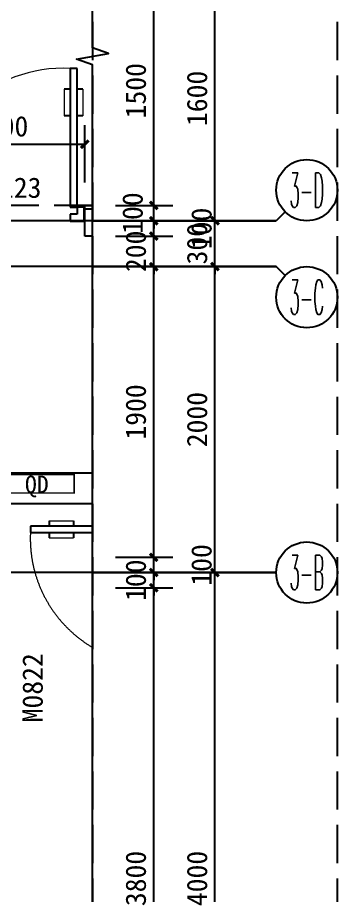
# Model space of a CAD drawing. Extents: x -10817 to 167545, y 26551 to 157048.
# Drawn here: x 34044 to 36133, y 114163 to 119902 of the extents above; entities that cross this region are included whole.
import ezdxf
from ezdxf.enums import TextEntityAlignment as Align
from ezdxf.xclip import XClip

# ---------------------------------------------------------------- set-up
doc = ezdxf.new("R2010")
doc.units = 0
doc.header["$LTSCALE"] = 1000
doc.header["$MEASUREMENT"] = 0
doc.header["$XCLIPFRAME"] = 0
doc.linetypes.add('DASH', pattern=[0.35, 0.25, -0.1])
doc.linetypes.add('DOTE', pattern=[2.42, 2, -0.2, 0.02, -0.2])
doc.layers.get('Defpoints').update_dxf_attribs({"color": 30, "linetype": 'DASH'})
for name, color, linetype in [('125-墙体$0$$0$A-ANNO-TEXT', 3, 'Continuous'), ('125-墙体$0$125-墙体$0$A-COLU-CONC-HATC', 204, 'Continuous'), ('125-墙体$0$125-墙体$0$A-DOOR', 51, 'Continuous'), ('125-墙体$0$125-墙体$0$A-WALL-BLOK', 131, 'Continuous'), ('125-墙体$0$A-WALL-BLOK', 131, 'Continuous'), ('125-墙体$0$P-FIRE-FH', 1, 'Continuous'), ('A-ANNO-AXIS-CIRC', 3, 'Continuous'), ('A-ANNO-AXIS-TEXT', 7, 'Continuous'), ('A-ANNO-DIMS', 3, 'Continuous'), ('A-ANNO-DOTE', 10, 'DOTE'), ('A-ANNO-SYMB', 3, 'Continuous'), ('A-ANNO-TEXT', 7, 'Continuous'), ('AXIS_TEXT', 7, 'Continuous')]:
    doc.layers.add(name, color=color, linetype=linetype)
doc.styles.add('125-墙体$0$Standard', font='')
doc.styles.add('_TCH_AXIS', font='COMPLEX', dxfattribs={"bigfont": 'GBCBIG'})
doc.styles.add('_TCH_DIM_T3', font='')
doc.styles.add('COMPLEX', font='COMPLEX')
doc.styles.get("Standard").update_dxf_attribs({"font": ''})
doc.styles.get('125-墙体$0$Standard').set_extended_font_data('SimSun')
doc.styles.get('_TCH_DIM_T3').set_extended_font_data('SimSun')
doc.styles.get('Standard').set_extended_font_data('SimSun')
doc.dimstyles.new('_TCH_ARCH&&50', dxfattribs={"dimtxt": 132.911392, "dimasz": 50, "dimexe": 125, "dimexo": 150, "dimgap": 50, "dimtad": 1, "dimdec": 0, "dimzin": 0, "dimdsep": 46, "dimtxsty": '_TCH_DIM_T3', "dimblk": 'ARCHTICK', "dimcen": 0.09, "dimclrt": 7, "dimazin": 2, "dimtfac": 1, "dimtdec": 0, "dimtix": 1, "dimtmove": 2, "dimatfit": 3, "dimfxl": 50, "dimtolj": 1, "dimtzin": 0, "dimarcsym": 0})

# ---------------------------------------------------------------- blocks, each defined once
blk = doc.blocks.new('125-J-MC-首层')
at = {"layer": 'Defpoints'}
blk.add_lwpolyline([(8650, 270), (8650, -150), (6999.8, -150), (6999.8, -12200), (-250, -12200), (-250, 270)], close=True, dxfattribs=at)
blk = doc.blocks.new('125-墙体$0$$0$FREVGFRTG')
at = {"layer": '125-墙体$0$P-FIRE-FH', "linetype": 'Continuous', "lineweight": 13, "const_width": 10}
for points in [[(0, 0), (400, 0), (400, 120), (0, 120)], [(530, 120), (1030, 120), (1030, 0), (530, 0)]]:
    blk.add_lwpolyline(points, close=True, dxfattribs=at)
at = {"layer": '125-墙体$0$$0$A-ANNO-TEXT', "color": 1, "style": '125-墙体$0$Standard'}
for s, p in [('QD', (708.9, 0)), ('RD', (129.3, 0))]:
    blk.add_text(s, height=113.92, dxfattribs=at).set_placement(p)
blk = doc.blocks.new('125-墙体$0$125-墙体$0$$DorLib2D$00000009')
for p, q in [((0.4129, 0.9053), (0.4129, 0.0807)), ((0.4541, 0.9053), (0.4129, 0.9053)), ((0.4541, 0.0807), (0.4541, 0.9053)), ((0.4129, 0.7822), (0.378, 0.7822)), ((0.489, 0.7822), (0.4541, 0.7822)), ((0.4129, 0.6235), (0.378, 0.6235)), ((0.489, 0.6235), (0.4541, 0.6235)), ((-0.4941, 0.0807), (-0.4529, 0.0807)), ((-0.4941, -0.0018), (-0.4941, 0.0807)), ((-0.4529, 0.0807), (-0.4529, 0.0395)), ((0.4129, 0.0807), (0.4541, 0.0807)), ((0.4953, 0.0807), (0.4541, 0.0807)), ((0.4541, 0.0807), (0.4541, 0.0395)), ((0.4953, -0.0018), (0.4953, 0.0807)), ((-0.4529, 0.0395), (-0.4117, 0.0395)), ((-0.4117, 0.0395), (-0.4117, -0.0018)), ((0.4541, 0.0395), (0.4129, 0.0395)), ((0.4129, 0.0395), (0.4129, -0.0018)), ((-0.4941, -0.0018), (-0.4941, -0.0018)), ((-0.4117, -0.0018), (-0.4941, -0.0018)), ((0.4129, -0.0018), (0.4953, -0.0018)), ((0.4953, -0.0018), (0.4953, -0.0018))]:
    blk.add_line(p, q)
at = {"lineweight": 13}
for p, q in [((0.378, 0.7822), (0.378, 0.6235)), ((0.489, 0.7822), (0.489, 0.6235))]:
    blk.add_line(p, q, dxfattribs=at)
blk.add_arc((0.3716, 0.0817), 0.8246, 87.134, 180.0717, dxfattribs=at)
blk = doc.blocks.new('125-墙体')
at = {"layer": '125-墙体$0$125-墙体$0$A-COLU-CONC-HATC'}
h = blk.add_hatch(dxfattribs=at)
h.set_pattern_fill('空心砖', color=256, scale=100, style=0)
h.set_pattern_definition([(0, (0, 0), (0, 350), []), (37.875, (400, 0), (-169.615, 218.077), []), (90, (400, 0), (-450, 3e-14), [])])
h.paths.add_polyline_path([(7650, -4900), (7950, -4900), (7950, -4700), (7850, -4700)])
at = {"layer": '125-墙体$0$125-墙体$0$A-WALL-BLOK'}
for p, q in [((7350, -6450), (8500, -6450)), ((7450, -6650), (8450, -6650))]:
    blk.add_line(p, q, dxfattribs=at)
at = {"layer": '125-墙体$0$A-WALL-BLOK'}
for p, q in [((7950, -4700), (7850, -4700)), ((7950, -4900), (7950, -4700)), ((7650, -4900), (7950, -4900))]:
    blk.add_line(p, q, dxfattribs=at)
at = {"layer": 'Defpoints'}
blk.add_lwpolyline([(8600, 100), (8600, -3300), (7850, -3300), (7850, -4700), (9150, -4700), (9150, -7200), (10350, -7200), (10350, -11200)], dxfattribs=at)
at = {"linetype": 'ByBlock', "xscale": -1}
blk.add_blockref('125-墙体$0$$0$FREVGFRTG', (9050, -6579.9), dxfattribs=at)
at = {"layer": '125-墙体$0$125-墙体$0$A-DOOR'}
for p, xscale, yscale, zscale, rotation in [((8500, -4800), 1100, -1100, 200, 180), ((7400, -7250), -1000, 1000, 100, 270)]:
    blk.add_blockref('125-墙体$0$125-墙体$0$$DorLib2D$00000009', p, dxfattribs=dict(at, xscale=xscale, yscale=yscale, zscale=zscale, rotation=rotation))
blk = doc.blocks.new('_ArchTick')
at = {"color": 0, "linetype": 'ByBlock', "const_width": 0.4}
blk.add_lwpolyline([(-0.5, -0.5), (0.5, 0.5)], dxfattribs=at)
blk = doc.blocks.new('*D3266')
at = {"layer": 'A-ANNO-DIMS', "color": 0, "lineweight": -2, "transparency": 16777216}
for p, q in [((34683.2, 116173.5), (35058.2, 116173.5)), ((34933.2, 112373.5), (34933.2, 116173.5)), ((34683.2, 112373.5), (35058.2, 112373.5))]:
    blk.add_line(p, q, dxfattribs=at)
at = {"layer": 'Defpoints', "color": 0, "transparency": 16777216}
for p in [(34533.2, 116173.5), (34933.2, 116173.5), (34533.2, 112373.5)]:
    blk.add_point(p, dxfattribs=at)
at = {"layer": 'A-ANNO-DIMS', "color": 0, "lineweight": -2, "transparency": 16777216, "xscale": 50, "yscale": 50, "zscale": 50}
for p, rotation in [((34933.2, 116173.5), 90), ((34933.2, 112373.5), 270)]:
    blk.add_blockref('_ArchTick', p, dxfattribs=dict(at, rotation=rotation))
at = {"layer": 'A-ANNO-DIMS', "color": 7, "transparency": 16777216, "insert": (34816.7, 114273.5), "char_height": 132.91, "attachment_point": 5, "rotation": 90, "style": '_TCH_DIM_T3'}
blk.add_mtext('\\A1;3800', dxfattribs=at)
blk = doc.blocks.new('*D3267')
at = {"layer": 'A-ANNO-DIMS', "color": 0, "lineweight": -2, "transparency": 16777216}
for p, q in [((34933.2, 116273.5), (34933.2, 116323.5)), ((34683.2, 116273.5), (35058.2, 116273.5)), ((34933.2, 116173.5), (34933.2, 116273.5)), ((34683.2, 116173.5), (35058.2, 116173.5)), ((34933.2, 116173.5), (34933.2, 116123.5))]:
    blk.add_line(p, q, dxfattribs=at)
at = {"layer": 'Defpoints', "color": 0, "transparency": 16777216}
for p in [(34533.2, 116273.5), (34933.2, 116273.5), (34533.2, 116173.5)]:
    blk.add_point(p, dxfattribs=at)
at = {"layer": 'A-ANNO-DIMS', "color": 0, "lineweight": -2, "transparency": 16777216, "xscale": 50, "yscale": 50, "zscale": 50}
for p, rotation in [((34933.2, 116273.5), 270), ((34933.2, 116173.5), 90)]:
    blk.add_blockref('_ArchTick', p, dxfattribs=dict(at, rotation=rotation))
at = {"layer": 'A-ANNO-DIMS', "color": 7, "transparency": 16777216, "insert": (34816.7, 116223.5), "char_height": 132.91, "attachment_point": 5, "rotation": 90, "style": '_TCH_DIM_T3'}
blk.add_mtext('\\A1;100', dxfattribs=at)
blk = doc.blocks.new('*D3268')
at = {"layer": 'A-ANNO-DIMS', "color": 0, "lineweight": -2, "transparency": 16777216}
for p, q in [((34933.2, 116373.5), (34933.2, 116423.5)), ((34683.2, 116373.5), (35058.2, 116373.5)), ((34933.2, 116273.5), (34933.2, 116373.5)), ((34683.2, 116273.5), (35058.2, 116273.5)), ((34933.2, 116273.5), (34933.2, 116223.5))]:
    blk.add_line(p, q, dxfattribs=at)
at = {"layer": 'Defpoints', "color": 0, "transparency": 16777216}
for p in [(34533.2, 116373.5), (34933.2, 116373.5), (34533.2, 116273.5)]:
    blk.add_point(p, dxfattribs=at)
at = {"layer": 'A-ANNO-DIMS', "color": 0, "lineweight": -2, "transparency": 16777216, "xscale": 50, "yscale": 50, "zscale": 50}
for p, rotation in [((34933.2, 116373.5), 270), ((34933.2, 116273.5), 90)]:
    blk.add_blockref('_ArchTick', p, dxfattribs=dict(at, rotation=rotation))
at = {"layer": 'A-ANNO-DIMS', "color": 7, "transparency": 16777216, "insert": (35245.7, 116323.5), "char_height": 132.91, "attachment_point": 5, "rotation": 90, "style": '_TCH_DIM_T3'}
blk.add_mtext('\\A1;100', dxfattribs=at)
blk = doc.blocks.new('*D3269')
at = {"layer": 'A-ANNO-DIMS', "color": 0, "lineweight": -2, "transparency": 16777216}
for p, q in [((34683.2, 118273.5), (35058.2, 118273.5)), ((34933.2, 116373.5), (34933.2, 118273.5)), ((34683.2, 116373.5), (35058.2, 116373.5))]:
    blk.add_line(p, q, dxfattribs=at)
at = {"layer": 'Defpoints', "color": 0, "transparency": 16777216}
for p in [(34533.2, 118273.5), (34933.2, 118273.5), (34533.2, 116373.5)]:
    blk.add_point(p, dxfattribs=at)
at = {"layer": 'A-ANNO-DIMS', "color": 0, "lineweight": -2, "transparency": 16777216, "xscale": 50, "yscale": 50, "zscale": 50}
for p, rotation in [((34933.2, 118273.5), 90), ((34933.2, 116373.5), 270)]:
    blk.add_blockref('_ArchTick', p, dxfattribs=dict(at, rotation=rotation))
at = {"layer": 'A-ANNO-DIMS', "color": 7, "transparency": 16777216, "insert": (34816.7, 117323.5), "char_height": 132.91, "attachment_point": 5, "rotation": 90, "style": '_TCH_DIM_T3'}
blk.add_mtext('\\A1;1900', dxfattribs=at)
blk = doc.blocks.new('*D3270')
at = {"layer": 'A-ANNO-DIMS', "color": 0, "lineweight": -2, "transparency": 16777216}
for p, q in [((34933.2, 118473.5), (34933.2, 118523.5)), ((34683.2, 118473.5), (35058.2, 118473.5)), ((34933.2, 118273.5), (34933.2, 118473.5)), ((34683.2, 118273.5), (35058.2, 118273.5)), ((34933.2, 118273.5), (34933.2, 118223.5))]:
    blk.add_line(p, q, dxfattribs=at)
at = {"layer": 'Defpoints', "color": 0, "transparency": 16777216}
for p in [(34533.2, 118473.5), (34933.2, 118473.5), (34533.2, 118273.5)]:
    blk.add_point(p, dxfattribs=at)
at = {"layer": 'A-ANNO-DIMS', "color": 0, "lineweight": -2, "transparency": 16777216, "xscale": 50, "yscale": 50, "zscale": 50}
for p, rotation in [((34933.2, 118473.5), 270), ((34933.2, 118273.5), 90)]:
    blk.add_blockref('_ArchTick', p, dxfattribs=dict(at, rotation=rotation))
at = {"layer": 'A-ANNO-DIMS', "color": 7, "transparency": 16777216, "insert": (34816.7, 118373.5), "char_height": 132.91, "attachment_point": 5, "rotation": 90, "style": '_TCH_DIM_T3'}
blk.add_mtext('\\A1;200', dxfattribs=at)
blk = doc.blocks.new('*D3271')
at = {"layer": 'A-ANNO-DIMS', "color": 0, "lineweight": -2, "transparency": 16777216}
for p, q in [((34683.2, 118573.5), (35058.2, 118573.5)), ((34933.2, 118473.5), (34933.2, 118573.5)), ((34683.2, 118473.5), (35058.2, 118473.5))]:
    blk.add_line(p, q, dxfattribs=at)
at = {"layer": 'Defpoints', "color": 0, "transparency": 16777216}
for p in [(34533.2, 118573.5), (34933.2, 118573.5), (34533.2, 118473.5)]:
    blk.add_point(p, dxfattribs=at)
at = {"layer": 'A-ANNO-DIMS', "color": 0, "lineweight": -2, "transparency": 16777216, "xscale": 50, "yscale": 50, "zscale": 50}
for p, rotation in [((34933.2, 118573.5), 90), ((34933.2, 118473.5), 270)]:
    blk.add_blockref('_ArchTick', p, dxfattribs=dict(at, rotation=rotation))
at = {"layer": 'A-ANNO-DIMS', "color": 7, "transparency": 16777216, "insert": (35245.7, 118523.5), "char_height": 132.91, "attachment_point": 5, "rotation": 90, "style": '_TCH_DIM_T3'}
blk.add_mtext('\\A1;100', dxfattribs=at)
blk = doc.blocks.new('*D3272')
at = {"layer": 'A-ANNO-DIMS', "color": 0, "lineweight": -2, "transparency": 16777216}
for p, q in [((34933.2, 118673.5), (34933.2, 118723.5)), ((34683.2, 118673.5), (35058.2, 118673.5)), ((34933.2, 118573.5), (34933.2, 118673.5)), ((34683.2, 118573.5), (35058.2, 118573.5)), ((34933.2, 118573.5), (34933.2, 118523.5))]:
    blk.add_line(p, q, dxfattribs=at)
at = {"layer": 'Defpoints', "color": 0, "transparency": 16777216}
for p in [(34533.2, 118673.5), (34933.2, 118673.5), (34533.2, 118573.5)]:
    blk.add_point(p, dxfattribs=at)
at = {"layer": 'A-ANNO-DIMS', "color": 0, "lineweight": -2, "transparency": 16777216, "xscale": 50, "yscale": 50, "zscale": 50}
for p, rotation in [((34933.2, 118673.5), 270), ((34933.2, 118573.5), 90)]:
    blk.add_blockref('_ArchTick', p, dxfattribs=dict(at, rotation=rotation))
at = {"layer": 'A-ANNO-DIMS', "color": 7, "transparency": 16777216, "insert": (34795.7, 118623.5), "char_height": 132.91, "attachment_point": 5, "rotation": 90, "style": '_TCH_DIM_T3'}
blk.add_mtext('\\A1;100', dxfattribs=at)
blk = doc.blocks.new('*D3273')
at = {"layer": 'A-ANNO-DIMS', "color": 0, "lineweight": -2, "transparency": 16777216}
for p, q in [((34683.2, 120173.5), (35058.2, 120173.5)), ((34933.2, 118673.5), (34933.2, 120173.5)), ((34683.2, 118673.5), (35058.2, 118673.5))]:
    blk.add_line(p, q, dxfattribs=at)
at = {"layer": 'Defpoints', "color": 0, "transparency": 16777216}
for p in [(34533.2, 120173.5), (34933.2, 120173.5), (34533.2, 118673.5)]:
    blk.add_point(p, dxfattribs=at)
at = {"layer": 'A-ANNO-DIMS', "color": 0, "lineweight": -2, "transparency": 16777216, "xscale": 50, "yscale": 50, "zscale": 50}
for p, rotation in [((34933.2, 120173.5), 90), ((34933.2, 118673.5), 270)]:
    blk.add_blockref('_ArchTick', p, dxfattribs=dict(at, rotation=rotation))
at = {"layer": 'A-ANNO-DIMS', "color": 7, "transparency": 16777216, "insert": (34816.7, 119423.5), "char_height": 132.91, "attachment_point": 5, "rotation": 90, "style": '_TCH_DIM_T3'}
blk.add_mtext('\\A1;1500', dxfattribs=at)
blk = doc.blocks.new('*D3280')
at = {"layer": 'A-ANNO-DIMS', "color": 0, "lineweight": -2, "transparency": 16777216}
for p, q in [((35083.2, 116273.5), (35458.2, 116273.5)), ((35333.2, 112273.5), (35333.2, 116273.5)), ((35083.2, 112273.5), (35458.2, 112273.5))]:
    blk.add_line(p, q, dxfattribs=at)
at = {"layer": 'Defpoints', "color": 0, "transparency": 16777216}
for p in [(34933.2, 116273.5), (35333.2, 116273.5), (34933.2, 112273.5)]:
    blk.add_point(p, dxfattribs=at)
at = {"layer": 'A-ANNO-DIMS', "color": 0, "lineweight": -2, "transparency": 16777216, "xscale": 50, "yscale": 50, "zscale": 50}
for p, rotation in [((35333.2, 116273.5), 90), ((35333.2, 112273.5), 270)]:
    blk.add_blockref('_ArchTick', p, dxfattribs=dict(at, rotation=rotation))
at = {"layer": 'A-ANNO-DIMS', "color": 7, "transparency": 16777216, "insert": (35216.7, 114273.5), "char_height": 132.91, "attachment_point": 5, "rotation": 90, "style": '_TCH_DIM_T3'}
blk.add_mtext('\\A1;4000', dxfattribs=at)
blk = doc.blocks.new('*D3281')
at = {"layer": 'A-ANNO-DIMS', "color": 0, "lineweight": -2, "transparency": 16777216}
for p, q in [((35083.2, 118273.5), (35458.2, 118273.5)), ((35333.2, 116273.5), (35333.2, 118273.5)), ((35083.2, 116273.5), (35458.2, 116273.5))]:
    blk.add_line(p, q, dxfattribs=at)
at = {"layer": 'Defpoints', "color": 0, "transparency": 16777216}
for p in [(34933.2, 118273.5), (35333.2, 118273.5), (34933.2, 116273.5)]:
    blk.add_point(p, dxfattribs=at)
at = {"layer": 'A-ANNO-DIMS', "color": 0, "lineweight": -2, "transparency": 16777216, "xscale": 50, "yscale": 50, "zscale": 50}
for p, rotation in [((35333.2, 118273.5), 90), ((35333.2, 116273.5), 270)]:
    blk.add_blockref('_ArchTick', p, dxfattribs=dict(at, rotation=rotation))
at = {"layer": 'A-ANNO-DIMS', "color": 7, "transparency": 16777216, "insert": (35216.7, 117273.5), "char_height": 132.91, "attachment_point": 5, "rotation": 90, "style": '_TCH_DIM_T3'}
blk.add_mtext('\\A1;2000', dxfattribs=at)
blk = doc.blocks.new('*D3282')
at = {"layer": 'A-ANNO-DIMS', "color": 0, "lineweight": -2, "transparency": 16777216}
for p, q in [((35083.2, 118573.5), (35458.2, 118573.5)), ((35333.2, 118573.5), (35333.2, 118623.5)), ((35333.2, 118273.5), (35333.2, 118573.5)), ((35083.2, 118273.5), (35458.2, 118273.5)), ((35333.2, 118273.5), (35333.2, 118223.5))]:
    blk.add_line(p, q, dxfattribs=at)
at = {"layer": 'Defpoints', "color": 0, "transparency": 16777216}
for p in [(34933.2, 118573.5), (35333.2, 118573.5), (34933.2, 118273.5)]:
    blk.add_point(p, dxfattribs=at)
at = {"layer": 'A-ANNO-DIMS', "color": 0, "lineweight": -2, "transparency": 16777216, "xscale": 50, "yscale": 50, "zscale": 50}
for p, rotation in [((35333.2, 118573.5), 270), ((35333.2, 118273.5), 90)]:
    blk.add_blockref('_ArchTick', p, dxfattribs=dict(at, rotation=rotation))
at = {"layer": 'A-ANNO-DIMS', "color": 7, "transparency": 16777216, "insert": (35216.7, 118423.5), "char_height": 132.91, "attachment_point": 5, "rotation": 90, "style": '_TCH_DIM_T3'}
blk.add_mtext('\\A1;300', dxfattribs=at)
blk = doc.blocks.new('*D3283')
at = {"layer": 'A-ANNO-DIMS', "color": 0, "lineweight": -2, "transparency": 16777216}
for p, q in [((35083.2, 120173.5), (35458.2, 120173.5)), ((35333.2, 118573.5), (35333.2, 120173.5)), ((35083.2, 118573.5), (35458.2, 118573.5))]:
    blk.add_line(p, q, dxfattribs=at)
at = {"layer": 'Defpoints', "color": 0, "transparency": 16777216}
for p in [(34933.2, 120173.5), (35333.2, 120173.5), (34933.2, 118573.5)]:
    blk.add_point(p, dxfattribs=at)
at = {"layer": 'A-ANNO-DIMS', "color": 0, "lineweight": -2, "transparency": 16777216, "xscale": 50, "yscale": 50, "zscale": 50}
for p, rotation in [((35333.2, 120173.5), 90), ((35333.2, 118573.5), 270)]:
    blk.add_blockref('_ArchTick', p, dxfattribs=dict(at, rotation=rotation))
at = {"layer": 'A-ANNO-DIMS', "color": 7, "transparency": 16777216, "insert": (35216.7, 119373.5), "char_height": 132.91, "attachment_point": 5, "rotation": 90, "style": '_TCH_DIM_T3'}
blk.add_mtext('\\A1;1600', dxfattribs=at)
blk = doc.blocks.new('*D3298')
at = {"layer": 'A-ANNO-DIMS', "color": 0, "lineweight": -2, "transparency": 16777216}
for p, q in [((33383.2, 118823.5), (33383.2, 119198.5)), ((34483.2, 118823.5), (34483.2, 119198.5)), ((33383.2, 119073.5), (34483.2, 119073.5))]:
    blk.add_line(p, q, dxfattribs=at)
at = {"layer": 'Defpoints', "color": 0, "transparency": 16777216}
for p in [(34483.2, 119073.5), (33383.2, 118673.5), (34483.2, 118673.5)]:
    blk.add_point(p, dxfattribs=at)
at = {"layer": 'A-ANNO-DIMS', "color": 0, "lineweight": -2, "transparency": 16777216, "xscale": 50, "yscale": 50, "zscale": 50, "rotation": 180}
blk.add_blockref('_ArchTick', (33383.2, 119073.5), dxfattribs=at)
at = {"layer": 'A-ANNO-DIMS', "color": 0, "lineweight": -2, "transparency": 16777216, "xscale": 50, "yscale": 50, "zscale": 50}
blk.add_blockref('_ArchTick', (34483.2, 119073.5), dxfattribs=at)
at = {"layer": 'A-ANNO-DIMS', "color": 7, "transparency": 16777216, "insert": (33933.2, 119190), "char_height": 132.91, "attachment_point": 5, "style": '_TCH_DIM_T3'}
blk.add_mtext('\\A1;1100', dxfattribs=at)
blk = doc.blocks.new('_AXISO')
blk.add_circle((0, 0), 0.5)
at = {"layer": 'AXIS_TEXT', "style": 'COMPLEX', "width": 1.041667}
blk.add_attdef('A', text='', height=0.56, dxfattribs=at).set_placement((-0.25, -0.28), (0.25, -0.28), align=Align.FIT)

msp = doc.modelspace()

# ---------------------------------------------------------------- linework, layer by layer
at = {"layer": 'A-ANNO-AXIS-CIRC'}
for p, q in [((35791.7, 118632.1), (35733.2, 118573.5)), ((34533.2, 118573.5), (35733.2, 118573.5)), ((34533.2, 118273.5), (35733.2, 118273.5)), ((35791.7, 118214.9), (35733.2, 118273.5)), ((34533.2, 116273.5), (35733.2, 116273.5))]:
    msp.add_line(p, q, dxfattribs=at)
at = {"layer": 'A-ANNO-DOTE'}
for points in [[(35733.2, 118573.5), (26883.1, 118573.5)], [(35733.2, 118273.5), (26883.1, 118273.5)], [(35733.2, 116273.5), (26883.1, 116273.5)]]:
    msp.add_lwpolyline(points, dxfattribs=at)
at = {"layer": 'A-ANNO-SYMB'}
msp.add_lwpolyline([(34533.2, 109623.4), (34533.2, 119592.2), (34428.2, 119630.4), (34638.2, 119667.4), (34533.2, 119704.7), (34533.2, 129673.5)], dxfattribs=at)
at = {"layer": 'Defpoints'}
for points in [[(36133.2, 131273.5), (26483.1, 131273.5), (26483.1, 108423.4), (36133.2, 108423.4)], [(28083.1, 129673.5), (34533.2, 129673.5), (34533.2, 109623.4), (28083.1, 109623.4)]]:
    msp.add_lwpolyline(points, close=True, dxfattribs=at)

# ---------------------------------------------------------------- block references
ref = msp.add_blockref('125-墙体', (42433.2, 123373.5), dxfattribs=dict(xscale=-1))
XClip(ref).set_block_clipping_path([(7899.998644056, -13750.1452511974), (14350.0557166993, 6300.0000000014)])
ref = msp.add_blockref('125-J-MC-首层', (42433.2, 123373.5), dxfattribs=dict(xscale=-1))
XClip(ref).set_block_clipping_path([(7899.9986440561, -13750.1452511974), (14350.0557166994, 6300.0000000014)])
at = {"layer": 'A-ANNO-AXIS-CIRC'}
ref = msp.add_blockref('_AXISO', (35933.2, 118773.5), dxfattribs=dict(at, xscale=400, yscale=400, zscale=400))
ref.add_attrib('A', '3-D', dxfattribs={"layer": 'A-ANNO-AXIS-TEXT', "height": 226.27, "style": '_TCH_AXIS', "width": 0.33871}).set_placement((35820, 118660.4), (36046.3, 118660.4), align=Align.FIT)
ref = msp.add_blockref('_AXISO', (35933.2, 118073.5), dxfattribs=dict(at, xscale=400, yscale=400, zscale=400))
ref.add_attrib('A', '3-C', dxfattribs={"layer": 'A-ANNO-AXIS-TEXT', "height": 226.27, "style": '_TCH_AXIS', "width": 0.35}).set_placement((35820, 117960.4), (36046.3, 117960.4), align=Align.FIT)
ref = msp.add_blockref('_AXISO', (35933.2, 116273.5), dxfattribs=dict(at, xscale=400, yscale=400, zscale=400))
ref.add_attrib('A', '3-B', dxfattribs={"layer": 'A-ANNO-AXIS-TEXT', "height": 226.27, "style": '_TCH_AXIS', "width": 0.33871}).set_placement((35820, 116160.4), (36046.3, 116160.4), align=Align.FIT)

# ---------------------------------------------------------------- texts
at = {"layer": 'A-ANNO-TEXT', "color": 2}
msp.add_text('HM1123', height=132.91, dxfattribs=at).set_placement((33657.4, 118723.5))
msp.add_text('M0822', height=132.91, rotation=90, dxfattribs=at).set_placement((34208.2, 115294.2))

# ---------------------------------------------------------------- dimensions: what is measured, and where the dimension line sits
at = {"layer": 'A-ANNO-DIMS'}
for p1, p2, distance, picture, middle in [((34533.2, 118673.5), (34533.2, 120173.5), -400, '*D3273', (34816.7, 119423.5)), ((34933.2, 118573.5), (34933.2, 120173.5), -400, '*D3283', (35216.7, 119373.5)), ((33383.2, 118673.5), (34483.2, 118673.5), 400, '*D3298', (33933.2, 119190)), ((34933.2, 118273.5), (34933.2, 118573.5), -400, '*D3282', (35216.7, 118423.5)), ((34533.2, 118273.5), (34533.2, 118473.5), -400, '*D3270', (34816.7, 118373.5)), ((34533.2, 116373.5), (34533.2, 118273.5), -400, '*D3269', (34816.7, 117323.5)), ((34933.2, 116273.5), (34933.2, 118273.5), -400, '*D3281', (35216.7, 117273.5)), ((34533.2, 116173.5), (34533.2, 116273.5), -400, '*D3267', (34816.7, 116223.5)), ((34933.2, 112273.5), (34933.2, 116273.5), -400, '*D3280', (35216.7, 114273.5)), ((34533.2, 112373.5), (34533.2, 116173.5), -400, '*D3266', (34816.7, 114273.5))]:
    dim = msp.add_aligned_dim(p1=p1, p2=p2, distance=distance, dimstyle='_TCH_ARCH&&50', dxfattribs=at)
    dim.commit()
    dim.dimension.update_dxf_attribs({"geometry": picture, "text_midpoint": middle})
for base, p1, p2, picture, middle in [((34933.2, 118673.5), (34533.2, 118573.5), (34533.2, 118673.5), '*D3272', (34795.7, 118623.5)), ((34933.2, 118573.5), (34533.2, 118473.5), (34533.2, 118573.5), '*D3271', (35245.7, 118523.5)), ((34933.2, 116373.5), (34533.2, 116273.5), (34533.2, 116373.5), '*D3268', (35245.7, 116323.5))]:
    dim = msp.add_linear_dim(base=base, p1=p1, p2=p2, angle=90, dimstyle='_TCH_ARCH&&50', dxfattribs=at)
    dim.commit()
    dim.dimension.update_dxf_attribs({"geometry": picture, "text_midpoint": middle, "dimtype": 161})

doc.saveas('drawing.dxf')
